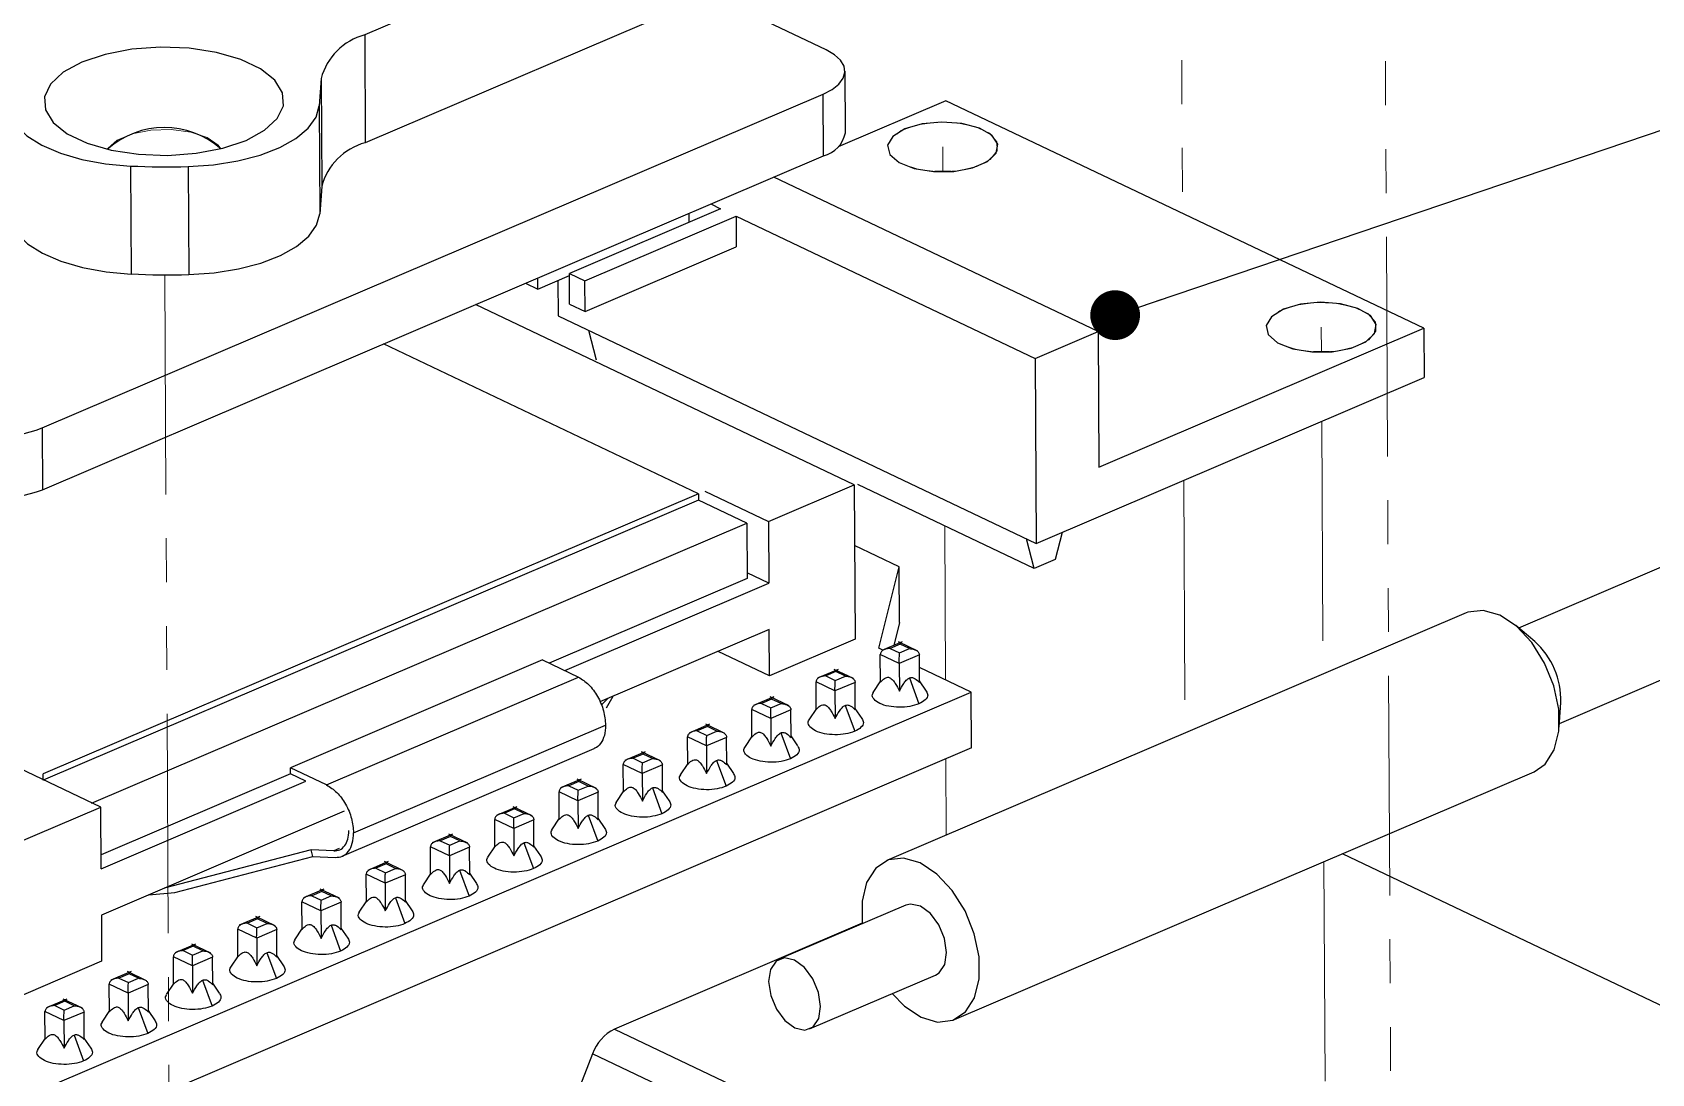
# Model space of a CAD drawing. Header units: millimetres. Extents: x 0 to 415, y 5 to 292.
# Drawn here: x 185.25 to 232.1, y 172.49 to 202.61 of the extents above; entities that cross this region are included whole.
import ezdxf

# ---------------------------------------------------------------- set-up
doc = ezdxf.new("R2010")
doc.units = ezdxf.units.MM
doc.linetypes.add('PHANTOM', pattern=[12.7, 6.35, -1.27, 1.27, -1.27, 1.27, -1.27])
doc.dimstyles.new('SLDDIMSTYLE0', dxfattribs={"dimtxt": 0.18, "dimasz": 1.44, "dimexe": 0, "dimexo": 0.0625, "dimgap": 0, "dimtad": 0, "dimtih": 1, "dimtoh": 1, "dimdec": 0, "dimrnd": 1e-09, "dimzin": 0, "dimdsep": 46, "dimtxsty": 'Standard', "dimblk1": 'DOT', "dimblk2": 'DOT', "dimsah": 1, "dimcen": 0.09, "dimadec": 0, "dimazin": 0, "dimtfac": 1.44, "dimtdec": 0, "dimtofl": 0, "dimtmove": 0, "dimatfit": 3, "dimldrblk": 'DOT', "dimfxl": 1, "dimfrac": 2, "dimtolj": 1, "dimtzin": 0, "dimarcsym": 0})

# ---------------------------------------------------------------- blocks, each defined once
blk = doc.blocks.new('_Dot')
at = {"color": 0, "linetype": 'ByBlock', "lineweight": -2}
blk.add_line((-0.5, 0), (-1, 0), dxfattribs=at)
at = {"color": 0, "linetype": 'ByBlock', "const_width": 0.5}
blk.add_lwpolyline([(-0.25, 0, 1), (0.25, 0, 1)], format="xyb", close=True, dxfattribs=at)

msp = doc.modelspace()

# ---------------------------------------------------------------- linework, layer by layer
at = {"color": 7, "linetype": 'Continuous', "lineweight": 25}
for p, q in [((217.668, 212.291), (194.863, 202.541)), ((217.684, 209.168), (194.879, 199.418)), ((208.218, 202.104), (204.88, 203.694)), ((194.863, 202.541), (194.879, 199.418)), ((208.769, 199.705), (208.76, 201.49)), ((193.603, 201.278), (193.548, 200.488)), ((193.603, 201.278), (193.619, 198.154)), ((185.529, 191.166), (208.129, 200.828)), ((208.138, 199.043), (208.129, 200.828)), ((211.681, 200.636), (208.562, 199.303)), ((225.506, 194.05), (211.681, 200.636)), ((193.548, 200.488), (193.564, 197.364)), ((185.538, 189.381), (208.138, 199.043)), ((188.091, 198.745), (188.107, 195.621)), ((189.757, 198.728), (189.773, 195.604)), ((216.082, 193.956), (206.697, 198.427)), ((193.619, 198.154), (193.564, 197.364)), ((205.162, 197.51), (200.788, 195.64)), ((201.236, 195.427), (205.61, 197.297)), ((204.244, 197.378), (204.245, 197.119)), ((204.874, 197.648), (205.162, 197.51)), ((205.61, 197.297), (214.259, 193.177)), ((205.61, 197.297), (205.615, 196.404)), ((201.24, 194.534), (205.615, 196.404)), ((199.515, 195.356), (199.871, 195.186)), ((199.871, 195.186), (199.87, 195.508)), ((199.871, 195.186), (200.788, 195.578)), ((200.455, 195.436), (200.461, 194.408)), ((200.788, 195.64), (201.236, 195.427)), ((200.792, 194.748), (200.788, 195.64)), ((201.24, 194.534), (201.236, 195.427)), ((209.027, 189.518), (198.068, 194.738)), ((200.792, 194.748), (201.24, 194.534)), ((200.461, 194.408), (214.286, 187.822)), ((201.566, 193.132), (201.345, 193.987)), ((214.259, 193.177), (216.082, 193.956)), ((216.082, 193.956), (216.102, 190.029)), ((216.102, 190.029), (225.506, 194.05)), ((225.506, 194.05), (225.514, 192.622)), ((204.518, 189.26), (195.407, 193.6)), ((214.259, 193.177), (214.286, 187.822)), ((214.286, 187.822), (225.514, 192.622)), ((185.529, 191.166), (185.538, 189.381)), ((204.701, 189.338), (206.548, 188.458)), ((206.548, 188.458), (209.027, 189.518)), ((209.027, 189.518), (209.05, 185.055)), ((214.228, 187.1), (209.126, 189.531)), ((204.518, 189.26), (185.563, 181.156)), ((204.519, 189.082), (185.564, 180.978)), ((204.518, 189.26), (204.519, 189.082)), ((205.919, 188.415), (204.519, 189.082)), ((186.964, 180.311), (205.919, 188.415)), ((205.919, 188.415), (205.927, 186.808)), ((206.548, 188.458), (206.558, 186.673)), ((214.228, 187.1), (214.007, 187.955)), ((215.038, 188.143), (214.841, 187.362)), ((210.328, 187.148), (209.036, 187.763)), ((232.958, 187.392), (228.249, 185.378)), ((206.558, 186.673), (205.927, 186.973)), ((209.739, 184.793), (210.328, 187.148)), ((210.336, 185.542), (210.328, 187.148)), ((214.841, 187.362), (214.228, 187.1)), ((205.927, 186.808), (200.201, 184.36)), ((200.649, 184.147), (206.558, 186.673)), ((187.229, 180.198), (174.566, 186.23)), ((226.733, 185.818), (209.965, 178.649)), ((210.336, 185.542), (210.169, 184.871)), ((206.564, 185.334), (201.665, 183.24)), ((206.571, 183.995), (206.564, 185.334)), ((209.05, 185.055), (206.571, 183.995)), ((228.713, 184.989), (228.163, 185.45)), ((206.571, 183.995), (205.087, 184.702)), ((209.855, 184.737), (209.739, 184.793)), ((210.328, 184.352), (209.781, 184.612)), ((209.785, 183.814), (209.781, 184.612)), ((210.417, 184.977), (209.827, 184.725)), ((210.354, 184.913), (210.062, 184.788)), ((210.062, 184.788), (210.336, 184.658)), ((210.863, 184.713), (210.308, 184.977)), ((210.911, 184.601), (210.328, 184.352)), ((210.336, 184.658), (210.628, 184.782)), ((210.628, 184.782), (210.354, 184.913)), ((210.916, 183.803), (210.911, 184.601)), ((229.428, 182.62), (234.138, 184.633)), ((200.003, 184.454), (192.713, 181.337)), ((200.003, 184.454), (201.047, 183.957)), ((208.558, 184.183), (207.968, 183.93)), ((208.495, 184.118), (208.203, 183.993)), ((209.003, 183.919), (208.449, 184.183)), ((208.769, 183.987), (208.495, 184.118)), ((210.328, 184.352), (210.332, 183.554)), ((212.408, 183.521), (210.913, 184.233)), ((193.757, 180.84), (201.047, 183.957)), ((208.469, 183.557), (207.922, 183.818)), ((207.926, 183.02), (207.922, 183.818)), ((208.203, 183.993), (208.477, 183.863)), ((209.052, 183.806), (208.469, 183.557)), ((208.477, 183.863), (208.769, 183.987)), ((209.056, 183.008), (209.052, 183.806)), ((209.789, 183.847), (209.568, 183.514)), ((210.623, 183.934), (210.9, 183.186)), ((211.117, 183.556), (210.915, 183.85)), ((178.471, 169.012), (212.408, 183.521)), ((201.899, 183.34), (201.703, 183.148)), ((201.862, 183.071), (202.054, 183.406)), ((206.699, 183.388), (206.108, 183.135)), ((206.636, 183.323), (206.344, 183.198)), ((206.344, 183.198), (206.618, 183.068)), ((207.144, 183.124), (206.59, 183.388)), ((206.618, 183.068), (206.91, 183.193)), ((206.91, 183.193), (206.636, 183.323)), ((208.469, 183.557), (208.473, 182.759)), ((212.416, 181.915), (212.408, 183.521)), ((229.421, 182.509), (229.468, 183.224)), ((206.61, 182.762), (206.063, 183.023)), ((206.067, 182.225), (206.063, 183.023)), ((207.193, 183.011), (206.61, 182.762)), ((206.61, 182.762), (206.614, 181.964)), ((207.197, 182.213), (207.193, 183.011)), ((207.93, 183.052), (207.709, 182.719)), ((208.764, 183.139), (209.04, 182.391)), ((209.257, 182.761), (209.056, 183.055)), ((194.542, 179.451), (201.833, 182.568)), ((204.84, 182.593), (204.249, 182.341)), ((204.777, 182.528), (204.485, 182.404)), ((204.485, 182.404), (204.759, 182.273)), ((205.285, 182.329), (204.731, 182.593)), ((204.759, 182.273), (205.051, 182.398)), ((205.051, 182.398), (204.777, 182.528)), ((206.071, 182.257), (205.849, 181.924)), ((206.904, 182.345), (207.181, 181.596)), ((207.398, 181.966), (207.197, 182.26)), ((212.416, 181.915), (178.479, 167.406)), ((194.215, 178.776), (201.506, 181.893)), ((202.981, 181.798), (202.39, 181.546)), ((203.426, 181.534), (202.872, 181.798)), ((204.751, 181.967), (204.203, 182.228)), ((204.208, 181.43), (204.203, 182.228)), ((205.334, 182.216), (204.751, 181.967)), ((204.751, 181.967), (204.755, 181.169)), ((205.338, 181.418), (205.334, 182.216)), ((192.713, 181.159), (192.713, 181.337)), ((193.757, 180.84), (192.713, 181.337)), ((202.892, 181.172), (202.344, 181.433)), ((202.348, 180.635), (202.344, 181.433)), ((202.918, 181.733), (202.626, 181.609)), ((202.626, 181.609), (202.9, 181.478)), ((203.475, 181.422), (202.892, 181.172)), ((202.9, 181.478), (203.192, 181.603)), ((203.192, 181.603), (202.918, 181.733)), ((203.479, 180.624), (203.475, 181.422)), ((204.212, 181.463), (203.99, 181.13)), ((205.045, 181.55), (205.322, 180.801)), ((205.539, 181.171), (205.338, 181.466)), ((185.564, 180.978), (185.563, 181.156)), ((192.713, 181.159), (187.236, 178.817)), ((187.238, 178.413), (193.161, 180.945)), ((193.161, 180.945), (192.713, 181.159)), ((201.122, 181.003), (200.531, 180.751)), ((201.059, 180.939), (200.767, 180.814)), ((201.567, 180.739), (201.013, 181.003)), ((201.333, 180.808), (201.059, 180.939)), ((202.892, 181.172), (202.896, 180.374)), ((211.93, 174.051), (228.698, 181.22)), ((201.033, 180.377), (200.485, 180.638)), ((200.489, 179.84), (200.485, 180.638)), ((200.767, 180.814), (201.041, 180.684)), ((201.616, 180.627), (201.033, 180.377)), ((201.033, 180.377), (201.037, 179.579)), ((201.041, 180.684), (201.333, 180.808)), ((201.62, 179.829), (201.616, 180.627)), ((202.353, 180.668), (202.131, 180.335)), ((203.186, 180.755), (203.463, 180.006)), ((203.68, 180.377), (203.479, 180.671)), ((184.677, 179.107), (187.229, 180.198)), ((187.238, 178.413), (187.229, 180.198)), ((194.265, 180.076), (187.245, 177.074)), ((199.262, 180.209), (198.672, 179.956)), ((199.2, 180.144), (198.908, 180.019)), ((198.908, 180.019), (199.182, 179.889)), ((199.708, 179.945), (199.154, 180.209)), ((199.182, 179.889), (199.473, 180.013)), ((199.473, 180.013), (199.2, 180.144)), ((201.327, 179.96), (201.604, 179.211)), ((199.174, 179.583), (198.626, 179.843)), ((198.63, 179.045), (198.626, 179.843)), ((199.757, 179.832), (199.174, 179.583)), ((199.174, 179.583), (199.178, 178.785)), ((199.761, 179.034), (199.757, 179.832)), ((200.494, 179.873), (200.272, 179.54)), ((201.821, 179.582), (201.62, 179.876)), ((193.317, 178.962), (189.06, 177.851)), ((193.966, 178.93), (193.317, 178.962)), ((193.36, 178.772), (193.317, 178.962)), ((197.315, 178.788), (196.767, 179.049)), ((196.771, 178.251), (196.767, 179.049)), ((197.403, 179.414), (196.813, 179.161)), ((197.341, 179.349), (197.049, 179.224)), ((197.049, 179.224), (197.323, 179.094)), ((197.849, 179.15), (197.295, 179.414)), ((197.898, 179.037), (197.315, 178.788)), ((197.323, 179.094), (197.614, 179.219)), ((197.614, 179.219), (197.341, 179.349)), ((197.902, 178.239), (197.898, 179.037)), ((198.635, 179.078), (198.413, 178.745)), ((199.468, 179.165), (199.745, 178.417)), ((199.962, 178.787), (199.761, 179.081)), ((189.368, 177.73), (193.36, 178.772)), ((193.36, 178.772), (194.009, 178.74)), ((195.544, 178.619), (194.954, 178.367)), ((195.482, 178.554), (195.19, 178.43)), ((195.99, 178.355), (195.436, 178.619)), ((195.755, 178.424), (195.482, 178.554)), ((197.315, 178.788), (197.319, 177.99)), ((251.584, 165.303), (223.15, 178.848)), ((195.456, 177.993), (194.908, 178.254)), ((194.912, 177.456), (194.908, 178.254)), ((195.19, 178.43), (195.464, 178.299)), ((196.039, 178.242), (195.456, 177.993)), ((195.464, 178.299), (195.755, 178.424)), ((196.043, 177.444), (196.039, 178.242)), ((196.776, 178.283), (196.554, 177.95)), ((197.609, 178.371), (197.886, 177.622)), ((198.103, 177.992), (197.902, 178.286)), ((188.617, 177.661), (189.368, 177.73)), ((193.685, 177.824), (193.095, 177.572)), ((193.622, 177.759), (193.331, 177.635)), ((193.331, 177.635), (193.605, 177.504)), ((194.131, 177.56), (193.577, 177.824)), ((193.605, 177.504), (193.896, 177.629)), ((193.896, 177.629), (193.622, 177.759)), ((195.456, 177.993), (195.46, 177.195)), ((195.75, 177.576), (196.027, 176.827)), ((193.597, 177.198), (193.049, 177.459)), ((193.053, 176.661), (193.049, 177.459)), ((194.18, 177.448), (193.597, 177.198)), ((193.597, 177.198), (193.601, 176.4)), ((194.184, 176.65), (194.18, 177.448)), ((194.917, 177.488), (194.695, 177.156)), ((196.244, 177.197), (196.043, 177.492)), ((210.515, 177.361), (206.87, 175.803)), ((187.245, 177.074), (187.252, 175.736)), ((191.738, 176.403), (191.19, 176.664)), ((191.194, 175.866), (191.19, 176.664)), ((191.826, 177.029), (191.236, 176.777)), ((191.763, 176.965), (191.472, 176.84)), ((191.472, 176.84), (191.746, 176.709)), ((192.272, 176.765), (191.718, 177.029)), ((192.321, 176.653), (191.738, 176.403)), ((191.746, 176.709), (192.037, 176.834)), ((192.037, 176.834), (191.763, 176.965)), ((192.325, 175.855), (192.321, 176.653)), ((193.058, 176.694), (192.836, 176.361)), ((193.891, 176.781), (194.168, 176.032)), ((194.385, 176.402), (194.184, 176.697)), ((209.255, 176.84), (202.087, 173.776)), ((189.967, 176.234), (189.377, 175.982)), ((189.904, 176.17), (189.613, 176.045)), ((190.413, 175.97), (189.859, 176.234)), ((190.178, 176.039), (189.904, 176.17)), ((191.738, 176.403), (191.742, 175.605)), ((187.252, 175.736), (184.7, 174.645)), ((189.878, 175.609), (189.331, 175.869)), ((189.335, 175.071), (189.331, 175.869)), ((189.613, 176.045), (189.886, 175.915)), ((190.462, 175.858), (189.878, 175.609)), ((189.886, 175.915), (190.178, 176.039)), ((190.466, 175.06), (190.462, 175.858)), ((191.198, 175.899), (190.977, 175.566)), ((192.032, 175.986), (192.309, 175.237)), ((192.526, 175.608), (192.325, 175.902)), ((188.108, 175.44), (187.518, 175.187)), ((188.045, 175.375), (187.754, 175.25)), ((187.754, 175.25), (188.027, 175.12)), ((188.554, 175.176), (188, 175.44)), ((188.027, 175.12), (188.319, 175.245)), ((188.319, 175.245), (188.045, 175.375)), ((189.878, 175.609), (189.883, 174.811)), ((207.735, 173.78), (211.38, 175.339)), ((188.019, 174.814), (187.472, 175.075)), ((187.476, 174.277), (187.472, 175.075)), ((188.603, 175.063), (188.019, 174.814)), ((188.019, 174.814), (188.023, 174.016)), ((188.607, 174.265), (188.603, 175.063)), ((189.339, 175.104), (189.118, 174.771)), ((190.173, 175.191), (190.45, 174.443)), ((190.667, 174.813), (190.466, 175.107)), ((186.16, 174.019), (185.613, 174.28)), ((185.617, 173.482), (185.613, 174.28)), ((186.249, 174.645), (185.659, 174.393)), ((186.186, 174.58), (185.895, 174.455)), ((185.895, 174.455), (186.168, 174.325)), ((186.695, 174.381), (186.141, 174.645)), ((186.168, 174.325), (186.46, 174.45)), ((186.46, 174.45), (186.186, 174.58)), ((187.48, 174.309), (187.259, 173.976)), ((188.314, 174.397), (188.591, 173.648)), ((188.808, 174.018), (188.606, 174.312)), ((186.744, 174.268), (186.16, 174.019)), ((186.16, 174.019), (186.164, 173.221)), ((186.748, 173.47), (186.744, 174.268)), ((185.621, 173.514), (185.4, 173.181)), ((186.455, 173.602), (186.732, 172.853)), ((186.949, 173.223), (186.747, 173.517)), ((202.087, 173.776), (218.377, 166.016)), ((201.458, 173.06), (201.042, 171.987))]:
    msp.add_line(p, q, dxfattribs=at)
at = {"color": 7, "linetype": 'PHANTOM', "lineweight": 18}
for p, q in [((218.461, 209.428), (218.522, 197.377)), ((224.356, 209.394), (224.824, 117.873)), ((211.587, 199.297), (211.591, 198.575)), ((189.081, 195.596), (189.55, 103.97)), ((222.538, 194.08), (222.542, 193.358)), ((222.552, 191.356), (222.589, 184.046)), ((218.562, 189.65), (218.599, 182.34)), ((211.643, 188.332), (211.666, 183.875)), ((211.677, 181.599), (211.689, 179.386)), ((222.617, 178.62), (222.664, 169.436))]:
    msp.add_line(p, q, dxfattribs=at)
at = {"color": 8, "linetype": 'Continuous', "lineweight": 25}
for p, q in [((194.129, 178.999), (193.966, 178.93)), ((217.253, 165.535), (201.458, 173.06))]:
    msp.add_line(p, q, dxfattribs=at)
at = {"color": 7, "linetype": 'Continuous', "lineweight": 25, "flags": 128}
for points in [[(191.431, 199.486), (191.967, 199.778), (192.334, 200.119), (192.511, 200.488), (192.487, 200.865), (192.263, 201.228), (191.853, 201.555), (191.281, 201.828), (190.579, 202.03), (189.789, 202.151), (188.956, 202.182), (188.128, 202.122), (187.355, 201.975), (186.681, 201.749), (186.144, 201.457), (185.777, 201.117), (185.6, 200.747), (185.625, 200.37), (185.848, 200.008), (186.258, 199.68), (186.831, 199.408), (187.533, 199.205), (188.323, 199.085), (189.156, 199.054), (189.983, 199.113), (190.756, 199.26), (191.431, 199.486)], [(208.129, 200.828), (208.387, 200.962), (208.583, 201.116), (208.708, 201.284), (208.759, 201.46), (208.733, 201.636), (208.631, 201.807), (208.457, 201.964), (208.218, 202.104)], [(184.552, 200.579), (184.598, 200.245), (184.78, 199.921), (185.091, 199.619), (185.522, 199.348), (186.058, 199.118), (186.679, 198.937), (187.365, 198.811), (188.091, 198.745)], [(189.757, 198.728), (190.492, 198.779), (191.194, 198.891), (191.84, 199.059), (192.407, 199.278), (192.875, 199.54), (193.229, 199.836), (193.455, 200.155), (193.548, 200.488)], [(210.492, 199.819), (210.144, 199.603), (209.992, 199.346), (210.055, 199.083), (210.324, 198.848), (210.765, 198.674), (211.316, 198.584), (211.904, 198.591), (212.449, 198.692), (212.878, 198.876), (213.132, 199.116), (213.178, 199.38), (213.008, 199.634), (212.647, 199.842), (212.143, 199.976), (211.563, 200.018), (210.987, 199.963), (210.492, 199.819)], [(211.823, 198.584), (211.571, 198.59), (211.358, 198.582)], [(184.566, 197.395), (184.614, 197.122), (184.796, 196.798), (185.107, 196.495), (185.538, 196.224), (186.074, 195.994), (186.695, 195.813), (187.381, 195.687), (188.107, 195.621)], [(189.773, 195.604), (190.508, 195.655), (191.21, 195.767), (191.856, 195.935), (192.423, 196.154), (192.891, 196.416), (193.245, 196.712), (193.471, 197.032), (193.564, 197.364)], [(221.443, 194.602), (221.096, 194.386), (220.943, 194.13), (221.006, 193.866), (221.276, 193.632), (221.716, 193.458), (222.267, 193.368), (222.855, 193.374), (223.4, 193.476), (223.829, 193.659), (224.083, 193.899), (224.129, 194.164), (223.96, 194.417), (223.599, 194.625), (223.094, 194.759), (222.515, 194.802), (221.938, 194.747), (221.443, 194.602)], [(222.774, 193.367), (222.522, 193.374), (222.309, 193.365)], [(228.698, 181.22), (229.016, 181.442), (229.277, 181.851), (229.411, 182.395), (229.408, 183.03), (229.267, 183.704), (229.001, 184.364), (228.631, 184.955), (228.187, 185.43), (227.704, 185.75), (227.222, 185.889), (226.781, 185.837), (226.733, 185.818)], [(210.959, 174.119), (211.44, 173.98), (211.882, 174.032), (212.248, 174.273), (212.509, 174.682), (212.643, 175.226), (212.64, 175.861), (212.499, 176.535), (212.233, 177.195), (211.863, 177.786), (211.419, 178.261), (210.936, 178.581), (210.454, 178.721), (210.013, 178.668), (209.647, 178.427), (209.386, 178.018), (209.252, 177.474), (209.255, 176.84)], [(211.38, 175.339), (211.483, 175.402), (211.645, 175.643), (211.7, 175.991), (211.641, 176.394), (211.476, 176.791), (211.231, 177.12), (210.942, 177.332), (210.655, 177.394), (210.515, 177.361)], [(207.307, 173.81), (207.595, 173.747), (207.838, 173.844), (208, 174.085), (208.055, 174.433), (207.996, 174.836), (207.831, 175.232), (207.586, 175.561), (207.297, 175.773), (207.009, 175.836), (206.766, 175.739), (206.605, 175.499), (206.549, 175.15), (206.609, 174.747), (206.773, 174.351), (207.019, 174.022), (207.307, 173.81)], [(210.122, 174.801), (210.476, 174.439), (210.959, 174.119)]]:
    msp.add_lwpolyline(points, dxfattribs=at)
at = {"color": 7, "linetype": 'PHANTOM', "lineweight": 18, "flags": 128}
for points in [[(190.704, 199.247), (190.626, 199.346), (190.303, 199.568), (189.83, 199.726), (189.265, 199.8), (188.676, 199.783), (188.133, 199.676), (187.703, 199.492), (187.436, 199.253), (187.422, 199.23)], [(210.42, 198.798), (210.895, 198.643), (211.463, 198.577), (212.047, 198.608), (212.57, 198.731), (212.959, 198.932), (213.164, 199.181), (213.155, 199.446), (212.935, 199.691), (212.532, 199.883), (212.002, 199.995), (211.416, 200.014), (210.853, 199.935), (210.389, 199.77), (210.087, 199.542), (209.987, 199.28), (210.104, 199.02), (210.42, 198.798)], [(221.372, 193.581), (221.846, 193.427), (222.414, 193.36), (222.998, 193.391), (223.521, 193.515), (223.911, 193.715), (224.115, 193.964), (224.106, 194.23), (223.886, 194.475), (223.483, 194.666), (222.953, 194.779), (222.367, 194.797), (221.804, 194.718), (221.34, 194.554), (221.038, 194.325), (220.938, 194.063), (221.055, 193.804), (221.372, 193.581)]]:
    msp.add_lwpolyline(points, dxfattribs=at)
at = {"color": 7, "linetype": 'Continuous', "lineweight": 25}
for centre, radius, start, end in [((195.321, 200.824), 1.777, 104.9423, 165.2125), ((189.072, 197.38), 2.479, 48.857, 131.7294), ((207.947, 199.857), 0.836, 283.2284, 349.5393), ((195.337, 197.7), 1.777, 104.9423, 165.2125), ((189.148, 220.824), 22.104, 267.2586, 271.5778), ((189.164, 217.7), 22.104, 267.2586, 271.5778), ((184.151, 194.738), 3.828, 247.7489, 291.0877), ((184.16, 192.953), 3.828, 247.7489, 291.0877), ((227.219, 183.307), 2.25, 357.9053, 48.3912), ((202.661, 172.637), 1.275, 116.7474, 160.6608)]:
    msp.add_arc(centre, radius, start, end, dxfattribs=at)
for points, knots in [([(210.062, 184.788), (210.026, 184.786), (209.956, 184.782), (209.876, 184.749), (209.827, 184.713), (209.801, 184.682), (209.784, 184.648), (209.782, 184.624), (209.781, 184.612)], [0, 0, 0, 0, 0.287055, 0.553569, 0.678044, 0.789332, 0.897224, 1, 1, 1, 1]), ([(210.328, 184.352), (210.328, 184.364), (210.328, 184.389), (210.329, 184.43), (210.329, 184.473), (210.331, 184.532), (210.333, 184.602), (210.335, 184.639), (210.336, 184.658)], [0, 0, 0, 0, 0.102776, 0.210668, 0.321955, 0.446431, 0.712945, 1, 1, 1, 1]), ([(210.361, 184.948), (210.361, 184.949), (210.36, 184.958), (210.357, 184.952), (210.355, 184.926), (210.354, 184.913)], [0, 0, 0, 0, 0.0456854, 0.5051486, 1, 1, 1, 1]), ([(210.628, 184.782), (210.664, 184.779), (210.735, 184.774), (210.815, 184.74), (210.864, 184.702), (210.891, 184.671), (210.908, 184.637), (210.91, 184.613), (210.911, 184.601)], [0, 0, 0, 0, 0.287045, 0.553563, 0.67804, 0.789329, 0.897223, 1, 1, 1, 1]), ([(208.502, 184.153), (208.502, 184.154), (208.501, 184.164), (208.498, 184.158), (208.496, 184.131), (208.495, 184.118)], [0, 0, 0, 0, 0.0456844, 0.5051367, 1, 1, 1, 1]), ([(201.047, 183.957), (201.149, 183.893), (201.354, 183.765), (201.613, 183.407), (201.795, 182.984), (201.82, 182.707), (201.833, 182.568)], [0, 0, 0, 0, 0.25, 0.4999988, 0.7499983, 1, 1, 1, 1]), ([(208.203, 183.993), (208.167, 183.991), (208.096, 183.987), (208.017, 183.954), (207.968, 183.918), (207.942, 183.887), (207.925, 183.853), (207.923, 183.829), (207.922, 183.818)], [0, 0, 0, 0, 0.287045, 0.553563, 0.67804, 0.789329, 0.897223, 1, 1, 1, 1]), ([(208.469, 183.557), (208.469, 183.569), (208.469, 183.594), (208.469, 183.635), (208.47, 183.679), (208.471, 183.738), (208.474, 183.807), (208.476, 183.844), (208.477, 183.863)], [0, 0, 0, 0, 0.102777, 0.210671, 0.32196, 0.446437, 0.712955, 1, 1, 1, 1]), ([(208.769, 183.987), (208.805, 183.985), (208.876, 183.979), (208.956, 183.945), (209.005, 183.907), (209.032, 183.876), (209.049, 183.842), (209.051, 183.818), (209.052, 183.806)], [0, 0, 0, 0, 0.287055, 0.553569, 0.678045, 0.789332, 0.897224, 1, 1, 1, 1]), ([(209.785, 183.814), (209.822, 183.854), (209.878, 183.913), (209.96, 183.953), (210.014, 183.955), (210.057, 183.943), (210.1, 183.914), (210.155, 183.86), (210.238, 183.741), (210.295, 183.629), (210.332, 183.554)], [0, 0, 0, 0, 0.249432, 0.374532, 0.439889, 0.500076, 0.5604, 0.625942, 0.751147, 1, 1, 1, 1]), ([(210.332, 183.554), (210.372, 183.628), (210.431, 183.74), (210.519, 183.856), (210.577, 183.91), (210.608, 183.926), (210.623, 183.934)], [0, 0, 0, 0, 0.498795, 0.74895, 0.879643, 1, 1, 1, 1]), ([(210.623, 183.934), (210.637, 183.939), (210.669, 183.949), (210.727, 183.945), (210.815, 183.904), (210.875, 183.843), (210.916, 183.803)], [0, 0, 0, 0, 0.120672, 0.251771, 0.502224, 1, 1, 1, 1]), ([(206.344, 183.198), (206.308, 183.196), (206.237, 183.192), (206.158, 183.159), (206.109, 183.123), (206.083, 183.092), (206.066, 183.058), (206.064, 183.034), (206.063, 183.023)], [0, 0, 0, 0, 0.287045, 0.553563, 0.67804, 0.789329, 0.897223, 1, 1, 1, 1]), ([(206.643, 183.358), (206.643, 183.359), (206.642, 183.369), (206.639, 183.363), (206.637, 183.337), (206.636, 183.323)], [0, 0, 0, 0, 0.0456853, 0.505126, 1, 1, 1, 1]), ([(206.91, 183.193), (206.946, 183.19), (207.017, 183.184), (207.097, 183.15), (207.146, 183.112), (207.173, 183.081), (207.19, 183.047), (207.192, 183.023), (207.193, 183.011)], [0, 0, 0, 0, 0.287057, 0.55356, 0.678046, 0.789326, 0.897224, 1, 1, 1, 1]), ([(210.9, 183.186), (210.815, 183.157), (210.646, 183.099), (210.325, 183.077), (210.015, 183.107), (209.752, 183.191), (209.589, 183.312), (209.529, 183.429), (209.57, 183.493), (209.582, 183.513)], [0, 0, 0, 0, 0.155693, 0.311388, 0.467082, 0.622776, 0.778469, 0.934164, 1, 1, 1, 1]), ([(211.108, 183.555), (211.129, 183.516), (211.175, 183.432), (211.102, 183.295), (210.967, 183.222), (210.9, 183.186)], [0, 0, 0, 0, 0.296227, 0.648116, 1, 1, 1, 1]), ([(206.61, 182.762), (206.61, 182.774), (206.61, 182.799), (206.61, 182.841), (206.611, 182.884), (206.612, 182.943), (206.615, 183.012), (206.617, 183.049), (206.618, 183.068)], [0, 0, 0, 0, 0.102777, 0.210671, 0.32196, 0.446437, 0.712955, 1, 1, 1, 1]), ([(209.04, 182.391), (208.956, 182.362), (208.787, 182.305), (208.466, 182.282), (208.156, 182.313), (207.893, 182.396), (207.73, 182.517), (207.67, 182.634), (207.711, 182.699), (207.723, 182.718)], [0, 0, 0, 0, 0.155693, 0.311388, 0.467082, 0.622776, 0.778469, 0.934164, 1, 1, 1, 1]), ([(207.926, 183.02), (207.963, 183.059), (208.019, 183.118), (208.101, 183.158), (208.155, 183.16), (208.198, 183.148), (208.241, 183.119), (208.296, 183.065), (208.379, 182.947), (208.436, 182.834), (208.473, 182.759)], [0, 0, 0, 0, 0.249432, 0.374532, 0.439889, 0.500076, 0.5604, 0.625942, 0.751147, 1, 1, 1, 1]), ([(208.473, 182.759), (208.513, 182.833), (208.572, 182.945), (208.66, 183.061), (208.718, 183.115), (208.749, 183.132), (208.764, 183.139)], [0, 0, 0, 0, 0.498795, 0.74895, 0.879643, 1, 1, 1, 1]), ([(208.764, 183.139), (208.778, 183.144), (208.809, 183.155), (208.867, 183.15), (208.956, 183.109), (209.016, 183.048), (209.056, 183.008)], [0, 0, 0, 0, 0.120672, 0.251771, 0.502224, 1, 1, 1, 1]), ([(209.249, 182.76), (209.27, 182.722), (209.316, 182.637), (209.243, 182.5), (209.108, 182.427), (209.04, 182.391)], [0, 0, 0, 0, 0.296227, 0.648116, 1, 1, 1, 1]), ([(201.833, 182.568), (201.826, 182.464), (201.813, 182.257), (201.694, 182.034), (201.585, 181.91), (201.509, 181.897), (201.505, 181.896)], [0, 0, 0, 0, 0.327799, 0.655595, 0.983395, 1, 1, 1, 1]), ([(204.485, 182.404), (204.449, 182.401), (204.378, 182.397), (204.299, 182.365), (204.25, 182.328), (204.224, 182.297), (204.207, 182.263), (204.204, 182.24), (204.203, 182.228)], [0, 0, 0, 0, 0.287056, 0.55356, 0.678046, 0.789326, 0.897224, 1, 1, 1, 1]), ([(204.751, 181.967), (204.751, 181.979), (204.751, 182.004), (204.751, 182.046), (204.752, 182.089), (204.753, 182.148), (204.756, 182.218), (204.758, 182.254), (204.759, 182.273)], [0, 0, 0, 0, 0.102776, 0.210674, 0.321954, 0.44644, 0.712943, 1, 1, 1, 1]), ([(204.784, 182.564), (204.784, 182.565), (204.783, 182.574), (204.78, 182.568), (204.778, 182.542), (204.777, 182.528)], [0, 0, 0, 0, 0.0456853, 0.505126, 1, 1, 1, 1]), ([(205.051, 182.398), (205.087, 182.395), (205.158, 182.389), (205.238, 182.355), (205.287, 182.318), (205.313, 182.286), (205.331, 182.252), (205.333, 182.228), (205.334, 182.216)], [0, 0, 0, 0, 0.287058, 0.553562, 0.678048, 0.789328, 0.897221, 1, 1, 1, 1]), ([(206.067, 182.225), (206.104, 182.264), (206.16, 182.324), (206.242, 182.363), (206.296, 182.366), (206.339, 182.353), (206.382, 182.325), (206.437, 182.27), (206.52, 182.152), (206.577, 182.039), (206.614, 181.964)], [0, 0, 0, 0, 0.249432, 0.374532, 0.439889, 0.500076, 0.5604, 0.625942, 0.751147, 1, 1, 1, 1]), ([(206.614, 181.964), (206.654, 182.038), (206.713, 182.15), (206.801, 182.267), (206.859, 182.321), (206.89, 182.337), (206.904, 182.345)], [0, 0, 0, 0, 0.498784, 0.748937, 0.879644, 1, 1, 1, 1]), ([(206.904, 182.345), (206.919, 182.35), (206.95, 182.36), (207.008, 182.355), (207.097, 182.314), (207.157, 182.254), (207.197, 182.213)], [0, 0, 0, 0, 0.120658, 0.25177, 0.502224, 1, 1, 1, 1]), ([(202.925, 181.769), (202.925, 181.77), (202.924, 181.779), (202.921, 181.773), (202.919, 181.747), (202.918, 181.733)], [0, 0, 0, 0, 0.0456854, 0.5051486, 1, 1, 1, 1]), ([(207.181, 181.596), (207.097, 181.567), (206.928, 181.51), (206.607, 181.487), (206.297, 181.518), (206.034, 181.601), (205.87, 181.722), (205.811, 181.839), (205.852, 181.904), (205.864, 181.923)], [0, 0, 0, 0, 0.155696, 0.311388, 0.467082, 0.622776, 0.77847, 0.934164, 1, 1, 1, 1]), ([(207.39, 181.965), (207.411, 181.927), (207.457, 181.842), (207.384, 181.705), (207.249, 181.632), (207.181, 181.596)], [0, 0, 0, 0, 0.296227, 0.648116, 1, 1, 1, 1]), ([(202.626, 181.609), (202.59, 181.607), (202.519, 181.602), (202.439, 181.57), (202.391, 181.533), (202.364, 181.502), (202.347, 181.469), (202.345, 181.445), (202.344, 181.433)], [0, 0, 0, 0, 0.287055, 0.553569, 0.678044, 0.789332, 0.897224, 1, 1, 1, 1]), ([(202.892, 181.172), (202.892, 181.184), (202.892, 181.209), (202.892, 181.251), (202.893, 181.294), (202.894, 181.353), (202.897, 181.423), (202.899, 181.459), (202.9, 181.478)], [0, 0, 0, 0, 0.102776, 0.210668, 0.321955, 0.446431, 0.712945, 1, 1, 1, 1]), ([(203.192, 181.603), (203.228, 181.6), (203.299, 181.595), (203.379, 181.56), (203.428, 181.523), (203.454, 181.491), (203.472, 181.457), (203.474, 181.433), (203.475, 181.422)], [0, 0, 0, 0, 0.287045, 0.553563, 0.67804, 0.789329, 0.897223, 1, 1, 1, 1]), ([(204.208, 181.43), (204.245, 181.469), (204.3, 181.529), (204.383, 181.568), (204.437, 181.571), (204.48, 181.558), (204.523, 181.53), (204.578, 181.476), (204.661, 181.357), (204.717, 181.244), (204.755, 181.169)], [0, 0, 0, 0, 0.249432, 0.374532, 0.439889, 0.500076, 0.5604, 0.625942, 0.751147, 1, 1, 1, 1]), ([(204.755, 181.169), (204.795, 181.244), (204.854, 181.356), (204.942, 181.472), (205, 181.526), (205.031, 181.542), (205.045, 181.55)], [0, 0, 0, 0, 0.498796, 0.74895, 0.879658, 1, 1, 1, 1]), ([(205.045, 181.55), (205.06, 181.555), (205.091, 181.565), (205.149, 181.56), (205.238, 181.519), (205.298, 181.459), (205.338, 181.418)], [0, 0, 0, 0, 0.120671, 0.251768, 0.502219, 1, 1, 1, 1]), ([(193.757, 180.84), (193.859, 180.776), (194.064, 180.648), (194.323, 180.29), (194.505, 179.867), (194.53, 179.59), (194.542, 179.451)], [0, 0, 0, 0, 0.25, 0.4999988, 0.7499983, 1, 1, 1, 1]), ([(201.066, 180.974), (201.065, 180.975), (201.064, 180.984), (201.062, 180.978), (201.06, 180.952), (201.059, 180.939)], [0, 0, 0, 0, 0.0456854, 0.5051486, 1, 1, 1, 1]), ([(205.322, 180.801), (205.238, 180.772), (205.069, 180.715), (204.748, 180.692), (204.438, 180.723), (204.175, 180.806), (204.011, 180.928), (203.952, 181.044), (203.993, 181.109), (204.005, 181.128)], [0, 0, 0, 0, 0.155693, 0.311388, 0.46708, 0.622774, 0.778468, 0.934161, 1, 1, 1, 1]), ([(205.531, 181.171), (205.552, 181.132), (205.598, 181.047), (205.525, 180.911), (205.39, 180.838), (205.322, 180.801)], [0, 0, 0, 0, 0.2962297, 0.6481096, 1, 1, 1, 1]), ([(200.767, 180.814), (200.731, 180.812), (200.66, 180.808), (200.58, 180.775), (200.532, 180.738), (200.505, 180.708), (200.488, 180.674), (200.486, 180.65), (200.485, 180.638)], [0, 0, 0, 0, 0.287045, 0.553563, 0.67804, 0.789329, 0.897223, 1, 1, 1, 1]), ([(201.033, 180.377), (201.033, 180.39), (201.033, 180.415), (201.033, 180.456), (201.034, 180.499), (201.035, 180.558), (201.038, 180.628), (201.04, 180.665), (201.041, 180.684)], [0, 0, 0, 0, 0.102777, 0.210671, 0.32196, 0.446437, 0.712955, 1, 1, 1, 1]), ([(201.333, 180.808), (201.369, 180.805), (201.44, 180.8), (201.52, 180.765), (201.569, 180.728), (201.595, 180.696), (201.613, 180.662), (201.615, 180.639), (201.616, 180.627)], [0, 0, 0, 0, 0.287045, 0.553563, 0.67804, 0.789329, 0.897223, 1, 1, 1, 1]), ([(202.348, 180.635), (202.386, 180.675), (202.441, 180.734), (202.524, 180.774), (202.578, 180.776), (202.621, 180.763), (202.664, 180.735), (202.719, 180.681), (202.802, 180.562), (202.858, 180.449), (202.896, 180.374)], [0, 0, 0, 0, 0.249432, 0.374532, 0.439889, 0.500076, 0.5604, 0.625942, 0.751147, 1, 1, 1, 1]), ([(202.896, 180.374), (202.936, 180.449), (202.995, 180.561), (203.083, 180.677), (203.141, 180.731), (203.172, 180.747), (203.186, 180.755)], [0, 0, 0, 0, 0.498796, 0.74895, 0.879658, 1, 1, 1, 1]), ([(203.186, 180.755), (203.201, 180.76), (203.232, 180.77), (203.29, 180.765), (203.379, 180.725), (203.439, 180.664), (203.479, 180.624)], [0, 0, 0, 0, 0.120672, 0.251771, 0.502224, 1, 1, 1, 1]), ([(203.672, 180.376), (203.693, 180.337), (203.739, 180.253), (203.666, 180.116), (203.531, 180.043), (203.463, 180.006)], [0, 0, 0, 0, 0.296226, 0.648108, 1, 1, 1, 1]), ([(198.908, 180.019), (198.872, 180.017), (198.801, 180.013), (198.721, 179.98), (198.673, 179.944), (198.646, 179.913), (198.629, 179.879), (198.627, 179.855), (198.626, 179.843)], [0, 0, 0, 0, 0.287045, 0.553563, 0.67804, 0.789329, 0.897223, 1, 1, 1, 1]), ([(199.207, 180.179), (199.206, 180.18), (199.205, 180.19), (199.203, 180.184), (199.201, 180.157), (199.2, 180.144)], [0, 0, 0, 0, 0.0456844, 0.5051367, 1, 1, 1, 1]), ([(199.473, 180.013), (199.51, 180.01), (199.58, 180.005), (199.661, 179.971), (199.71, 179.933), (199.736, 179.902), (199.754, 179.868), (199.756, 179.844), (199.757, 179.832)], [0, 0, 0, 0, 0.287055, 0.553569, 0.678045, 0.789332, 0.897224, 1, 1, 1, 1]), ([(200.489, 179.84), (200.527, 179.88), (200.582, 179.939), (200.665, 179.979), (200.719, 179.981), (200.762, 179.968), (200.805, 179.94), (200.859, 179.886), (200.943, 179.767), (200.999, 179.655), (201.037, 179.579)], [0, 0, 0, 0, 0.249432, 0.374532, 0.439889, 0.500076, 0.5604, 0.625942, 0.751147, 1, 1, 1, 1]), ([(201.037, 179.579), (201.077, 179.654), (201.136, 179.766), (201.224, 179.882), (201.281, 179.936), (201.312, 179.952), (201.327, 179.96)], [0, 0, 0, 0, 0.498795, 0.74895, 0.879643, 1, 1, 1, 1]), ([(201.327, 179.96), (201.342, 179.965), (201.373, 179.975), (201.431, 179.971), (201.52, 179.93), (201.58, 179.869), (201.62, 179.829)], [0, 0, 0, 0, 0.120672, 0.251771, 0.502224, 1, 1, 1, 1]), ([(203.463, 180.006), (203.379, 179.978), (203.21, 179.92), (202.889, 179.897), (202.578, 179.928), (202.316, 180.011), (202.152, 180.133), (202.093, 180.249), (202.134, 180.314), (202.146, 180.333)], [0, 0, 0, 0, 0.155693, 0.311388, 0.467082, 0.622776, 0.778469, 0.934164, 1, 1, 1, 1]), ([(193.966, 178.93), (194.028, 178.935), (194.152, 178.946), (194.293, 179.071), (194.388, 179.261), (194.4, 179.431), (194.405, 179.516)], [0, 0, 0, 0, 0.250003, 0.499999, 0.750002, 1, 1, 1, 1]), ([(194.009, 178.74), (194.084, 178.746), (194.235, 178.759), (194.406, 178.911), (194.521, 179.142), (194.535, 179.348), (194.542, 179.451)], [0, 0, 0, 0, 0.25, 0.500001, 0.749999, 1, 1, 1, 1]), ([(199.174, 179.583), (199.174, 179.595), (199.174, 179.62), (199.174, 179.661), (199.175, 179.704), (199.176, 179.764), (199.178, 179.833), (199.181, 179.87), (199.182, 179.889)], [0, 0, 0, 0, 0.102777, 0.210671, 0.32196, 0.446437, 0.712955, 1, 1, 1, 1]), ([(201.604, 179.211), (201.52, 179.183), (201.351, 179.125), (201.03, 179.103), (200.719, 179.133), (200.457, 179.217), (200.293, 179.338), (200.234, 179.454), (200.275, 179.519), (200.287, 179.539)], [0, 0, 0, 0, 0.155693, 0.311388, 0.467082, 0.622776, 0.778469, 0.934164, 1, 1, 1, 1]), ([(201.813, 179.581), (201.834, 179.542), (201.88, 179.458), (201.807, 179.321), (201.672, 179.248), (201.604, 179.211)], [0, 0, 0, 0, 0.296227, 0.648116, 1, 1, 1, 1]), ([(197.049, 179.224), (197.012, 179.222), (196.942, 179.218), (196.862, 179.185), (196.814, 179.149), (196.787, 179.118), (196.77, 179.084), (196.768, 179.06), (196.767, 179.049)], [0, 0, 0, 0, 0.2870581, 0.5535626, 0.6780495, 0.7893299, 0.8972231, 1, 1, 1, 1]), ([(197.315, 178.788), (197.315, 178.8), (197.315, 178.825), (197.315, 178.866), (197.316, 178.91), (197.317, 178.969), (197.319, 179.038), (197.322, 179.075), (197.323, 179.094)], [0, 0, 0, 0, 0.102777, 0.21067, 0.32195, 0.446437, 0.712942, 1, 1, 1, 1]), ([(197.347, 179.384), (197.347, 179.385), (197.346, 179.395), (197.344, 179.389), (197.342, 179.363), (197.341, 179.349)], [0, 0, 0, 0, 0.0456853, 0.505126, 1, 1, 1, 1]), ([(197.614, 179.219), (197.651, 179.216), (197.721, 179.21), (197.801, 179.176), (197.851, 179.138), (197.877, 179.107), (197.895, 179.073), (197.897, 179.049), (197.898, 179.037)], [0, 0, 0, 0, 0.287057, 0.55356, 0.678046, 0.789326, 0.897224, 1, 1, 1, 1]), ([(198.63, 179.045), (198.667, 179.085), (198.723, 179.144), (198.806, 179.184), (198.86, 179.186), (198.903, 179.174), (198.946, 179.145), (199, 179.091), (199.084, 178.973), (199.14, 178.86), (199.178, 178.785)], [0, 0, 0, 0, 0.249432, 0.374532, 0.439889, 0.500076, 0.5604, 0.625942, 0.751147, 1, 1, 1, 1]), ([(199.178, 178.785), (199.217, 178.859), (199.277, 178.971), (199.365, 179.087), (199.422, 179.141), (199.453, 179.158), (199.468, 179.165)], [0, 0, 0, 0, 0.498795, 0.74895, 0.879643, 1, 1, 1, 1]), ([(199.468, 179.165), (199.483, 179.17), (199.514, 179.181), (199.572, 179.176), (199.661, 179.135), (199.721, 179.074), (199.761, 179.034)], [0, 0, 0, 0, 0.120672, 0.251771, 0.502224, 1, 1, 1, 1]), ([(195.488, 178.59), (195.488, 178.59), (195.487, 178.6), (195.485, 178.594), (195.483, 178.568), (195.482, 178.554)], [0, 0, 0, 0, 0.0456853, 0.505126, 1, 1, 1, 1]), ([(199.745, 178.417), (199.661, 178.388), (199.491, 178.331), (199.171, 178.308), (198.86, 178.339), (198.598, 178.422), (198.434, 178.543), (198.375, 178.66), (198.416, 178.724), (198.428, 178.744)], [0, 0, 0, 0, 0.155693, 0.311388, 0.467082, 0.622776, 0.778469, 0.934164, 1, 1, 1, 1]), ([(199.954, 178.786), (199.975, 178.748), (200.02, 178.663), (199.948, 178.526), (199.813, 178.453), (199.745, 178.417)], [0, 0, 0, 0, 0.296227, 0.648116, 1, 1, 1, 1]), ([(195.19, 178.43), (195.153, 178.427), (195.083, 178.423), (195.003, 178.391), (194.955, 178.354), (194.928, 178.323), (194.911, 178.289), (194.909, 178.266), (194.908, 178.254)], [0, 0, 0, 0, 0.287056, 0.55356, 0.678046, 0.789326, 0.897224, 1, 1, 1, 1]), ([(195.456, 177.993), (195.456, 178.005), (195.456, 178.03), (195.456, 178.072), (195.457, 178.115), (195.458, 178.174), (195.46, 178.243), (195.463, 178.28), (195.464, 178.299)], [0, 0, 0, 0, 0.102776, 0.210674, 0.321954, 0.44644, 0.712943, 1, 1, 1, 1]), ([(195.755, 178.424), (195.792, 178.421), (195.862, 178.415), (195.942, 178.381), (195.991, 178.344), (196.018, 178.312), (196.035, 178.278), (196.038, 178.254), (196.039, 178.242)], [0, 0, 0, 0, 0.287058, 0.553562, 0.678048, 0.789328, 0.897221, 1, 1, 1, 1]), ([(196.771, 178.251), (196.808, 178.29), (196.864, 178.35), (196.947, 178.389), (197.001, 178.392), (197.044, 178.379), (197.087, 178.351), (197.141, 178.296), (197.225, 178.178), (197.281, 178.065), (197.319, 177.99)], [0, 0, 0, 0, 0.249432, 0.374532, 0.439889, 0.500076, 0.5604, 0.625942, 0.751147, 1, 1, 1, 1]), ([(197.319, 177.99), (197.358, 178.064), (197.418, 178.176), (197.506, 178.293), (197.563, 178.347), (197.594, 178.363), (197.609, 178.371)], [0, 0, 0, 0, 0.498784, 0.748937, 0.879644, 1, 1, 1, 1]), ([(197.609, 178.371), (197.624, 178.376), (197.655, 178.386), (197.713, 178.381), (197.802, 178.34), (197.862, 178.28), (197.902, 178.239)], [0, 0, 0, 0, 0.120658, 0.25177, 0.502224, 1, 1, 1, 1]), ([(193.331, 177.635), (193.294, 177.633), (193.224, 177.628), (193.144, 177.596), (193.095, 177.559), (193.069, 177.528), (193.052, 177.495), (193.05, 177.471), (193.049, 177.459)], [0, 0, 0, 0, 0.287055, 0.553569, 0.678044, 0.789332, 0.897224, 1, 1, 1, 1]), ([(193.629, 177.795), (193.629, 177.796), (193.628, 177.805), (193.626, 177.799), (193.624, 177.773), (193.622, 177.759)], [0, 0, 0, 0, 0.0456854, 0.5051486, 1, 1, 1, 1]), ([(193.896, 177.629), (193.933, 177.626), (194.003, 177.62), (194.083, 177.586), (194.132, 177.549), (194.159, 177.517), (194.176, 177.483), (194.179, 177.459), (194.18, 177.448)], [0, 0, 0, 0, 0.287045, 0.553563, 0.67804, 0.789329, 0.897223, 1, 1, 1, 1]), ([(194.912, 177.456), (194.949, 177.495), (195.005, 177.555), (195.088, 177.594), (195.142, 177.597), (195.185, 177.584), (195.228, 177.556), (195.282, 177.502), (195.366, 177.383), (195.422, 177.27), (195.46, 177.195)], [0, 0, 0, 0, 0.249432, 0.374532, 0.439889, 0.500076, 0.5604, 0.625942, 0.751147, 1, 1, 1, 1]), ([(195.46, 177.195), (195.499, 177.27), (195.559, 177.381), (195.647, 177.498), (195.704, 177.552), (195.735, 177.568), (195.75, 177.576)], [0, 0, 0, 0, 0.498796, 0.74895, 0.879658, 1, 1, 1, 1]), ([(195.75, 177.576), (195.765, 177.581), (195.796, 177.591), (195.854, 177.586), (195.943, 177.545), (196.003, 177.485), (196.043, 177.444)], [0, 0, 0, 0, 0.120671, 0.251768, 0.502219, 1, 1, 1, 1]), ([(197.886, 177.622), (197.802, 177.593), (197.632, 177.536), (197.312, 177.513), (197.001, 177.544), (196.739, 177.627), (196.575, 177.748), (196.516, 177.865), (196.557, 177.93), (196.569, 177.949)], [0, 0, 0, 0, 0.155696, 0.311388, 0.467082, 0.622776, 0.77847, 0.934164, 1, 1, 1, 1]), ([(198.095, 177.991), (198.116, 177.953), (198.161, 177.868), (198.089, 177.731), (197.954, 177.658), (197.886, 177.622)], [0, 0, 0, 0, 0.296227, 0.648116, 1, 1, 1, 1]), ([(193.597, 177.198), (193.597, 177.21), (193.597, 177.235), (193.597, 177.277), (193.598, 177.32), (193.599, 177.379), (193.601, 177.449), (193.603, 177.485), (193.605, 177.504)], [0, 0, 0, 0, 0.102776, 0.210668, 0.321955, 0.446431, 0.712945, 1, 1, 1, 1]), ([(196.027, 176.827), (195.942, 176.798), (195.773, 176.741), (195.452, 176.718), (195.142, 176.749), (194.88, 176.832), (194.716, 176.954), (194.657, 177.07), (194.698, 177.135), (194.71, 177.154)], [0, 0, 0, 0, 0.155693, 0.311388, 0.46708, 0.622774, 0.778468, 0.934161, 1, 1, 1, 1]), ([(196.236, 177.197), (196.257, 177.158), (196.302, 177.073), (196.229, 176.936), (196.094, 176.864), (196.027, 176.827)], [0, 0, 0, 0, 0.2962297, 0.6481096, 1, 1, 1, 1]), ([(191.472, 176.84), (191.435, 176.838), (191.365, 176.834), (191.285, 176.801), (191.236, 176.764), (191.21, 176.733), (191.193, 176.7), (191.191, 176.676), (191.19, 176.664)], [0, 0, 0, 0, 0.287045, 0.553563, 0.67804, 0.789329, 0.897223, 1, 1, 1, 1]), ([(191.738, 176.403), (191.738, 176.416), (191.737, 176.441), (191.738, 176.482), (191.738, 176.525), (191.74, 176.584), (191.742, 176.654), (191.744, 176.69), (191.746, 176.709)], [0, 0, 0, 0, 0.102777, 0.210671, 0.32196, 0.446437, 0.712955, 1, 1, 1, 1]), ([(191.77, 177), (191.77, 177.001), (191.769, 177.01), (191.767, 177.004), (191.765, 176.978), (191.763, 176.965)], [0, 0, 0, 0, 0.0456854, 0.5051486, 1, 1, 1, 1]), ([(192.037, 176.834), (192.074, 176.831), (192.144, 176.826), (192.224, 176.791), (192.273, 176.754), (192.3, 176.722), (192.317, 176.688), (192.32, 176.664), (192.321, 176.653)], [0, 0, 0, 0, 0.287045, 0.553563, 0.67804, 0.789329, 0.897223, 1, 1, 1, 1]), ([(193.053, 176.661), (193.09, 176.701), (193.146, 176.76), (193.229, 176.8), (193.283, 176.802), (193.326, 176.789), (193.369, 176.761), (193.423, 176.707), (193.506, 176.588), (193.563, 176.475), (193.601, 176.4)], [0, 0, 0, 0, 0.249432, 0.374532, 0.439889, 0.500076, 0.5604, 0.625942, 0.751147, 1, 1, 1, 1]), ([(193.601, 176.4), (193.64, 176.475), (193.7, 176.587), (193.788, 176.703), (193.845, 176.757), (193.876, 176.773), (193.891, 176.781)], [0, 0, 0, 0, 0.498796, 0.74895, 0.879658, 1, 1, 1, 1]), ([(193.891, 176.781), (193.906, 176.786), (193.937, 176.796), (193.995, 176.791), (194.084, 176.751), (194.144, 176.69), (194.184, 176.65)], [0, 0, 0, 0, 0.120672, 0.251771, 0.502224, 1, 1, 1, 1]), ([(189.911, 176.205), (189.911, 176.206), (189.91, 176.215), (189.908, 176.209), (189.905, 176.183), (189.904, 176.17)], [0, 0, 0, 0, 0.0456844, 0.5051367, 1, 1, 1, 1]), ([(194.168, 176.032), (194.083, 176.004), (193.914, 175.946), (193.593, 175.923), (193.283, 175.954), (193.021, 176.037), (192.857, 176.159), (192.797, 176.275), (192.838, 176.34), (192.851, 176.359)], [0, 0, 0, 0, 0.155693, 0.311388, 0.467082, 0.622776, 0.778469, 0.934164, 1, 1, 1, 1]), ([(194.377, 176.402), (194.398, 176.363), (194.443, 176.279), (194.37, 176.142), (194.235, 176.069), (194.168, 176.032)], [0, 0, 0, 0, 0.296226, 0.648108, 1, 1, 1, 1]), ([(189.613, 176.045), (189.576, 176.043), (189.506, 176.039), (189.426, 176.006), (189.377, 175.97), (189.351, 175.939), (189.334, 175.905), (189.332, 175.881), (189.331, 175.869)], [0, 0, 0, 0, 0.287045, 0.553563, 0.67804, 0.789329, 0.897223, 1, 1, 1, 1]), ([(189.878, 175.609), (189.878, 175.621), (189.878, 175.646), (189.879, 175.687), (189.879, 175.73), (189.881, 175.789), (189.883, 175.859), (189.885, 175.896), (189.886, 175.915)], [0, 0, 0, 0, 0.102777, 0.210671, 0.32196, 0.446437, 0.712955, 1, 1, 1, 1]), ([(190.178, 176.039), (190.215, 176.036), (190.285, 176.031), (190.365, 175.997), (190.414, 175.959), (190.441, 175.928), (190.458, 175.894), (190.461, 175.87), (190.462, 175.858)], [0, 0, 0, 0, 0.287055, 0.553569, 0.678045, 0.789332, 0.897224, 1, 1, 1, 1]), ([(191.194, 175.866), (191.231, 175.906), (191.287, 175.965), (191.37, 176.005), (191.424, 176.007), (191.467, 175.994), (191.51, 175.966), (191.564, 175.912), (191.647, 175.793), (191.704, 175.68), (191.742, 175.605)], [0, 0, 0, 0, 0.249432, 0.374532, 0.439889, 0.500076, 0.5604, 0.625942, 0.751147, 1, 1, 1, 1]), ([(191.742, 175.605), (191.781, 175.68), (191.841, 175.792), (191.929, 175.908), (191.986, 175.962), (192.017, 175.978), (192.032, 175.986)], [0, 0, 0, 0, 0.498795, 0.74895, 0.879643, 1, 1, 1, 1]), ([(192.032, 175.986), (192.047, 175.991), (192.078, 176.001), (192.136, 175.997), (192.224, 175.956), (192.285, 175.895), (192.325, 175.855)], [0, 0, 0, 0, 0.120672, 0.251771, 0.502224, 1, 1, 1, 1]), ([(187.754, 175.25), (187.717, 175.248), (187.647, 175.244), (187.567, 175.211), (187.518, 175.175), (187.492, 175.144), (187.475, 175.11), (187.473, 175.086), (187.472, 175.075)], [0, 0, 0, 0, 0.287058, 0.553562, 0.678048, 0.789328, 0.897221, 1, 1, 1, 1]), ([(188.052, 175.41), (188.052, 175.411), (188.051, 175.421), (188.049, 175.415), (188.046, 175.389), (188.045, 175.375)], [0, 0, 0, 0, 0.0456853, 0.505126, 1, 1, 1, 1]), ([(188.319, 175.245), (188.356, 175.242), (188.426, 175.236), (188.506, 175.202), (188.555, 175.164), (188.582, 175.133), (188.599, 175.099), (188.602, 175.075), (188.603, 175.063)], [0, 0, 0, 0, 0.287057, 0.55356, 0.678046, 0.789326, 0.897224, 1, 1, 1, 1]), ([(189.335, 175.071), (189.372, 175.111), (189.428, 175.17), (189.51, 175.21), (189.565, 175.212), (189.608, 175.2), (189.651, 175.171), (189.705, 175.117), (189.788, 174.998), (189.845, 174.886), (189.883, 174.811)], [0, 0, 0, 0, 0.249432, 0.374532, 0.439889, 0.500076, 0.5604, 0.625942, 0.751147, 1, 1, 1, 1]), ([(192.309, 175.237), (192.224, 175.209), (192.055, 175.151), (191.734, 175.129), (191.424, 175.159), (191.162, 175.243), (190.998, 175.364), (190.938, 175.48), (190.979, 175.545), (190.992, 175.565)], [0, 0, 0, 0, 0.155693, 0.311388, 0.467082, 0.622776, 0.778469, 0.934164, 1, 1, 1, 1]), ([(192.518, 175.607), (192.539, 175.568), (192.584, 175.484), (192.511, 175.347), (192.376, 175.274), (192.309, 175.237)], [0, 0, 0, 0, 0.296227, 0.648116, 1, 1, 1, 1]), ([(188.019, 174.814), (188.019, 174.826), (188.019, 174.851), (188.02, 174.892), (188.02, 174.936), (188.022, 174.995), (188.024, 175.064), (188.026, 175.101), (188.027, 175.12)], [0, 0, 0, 0, 0.102779, 0.210672, 0.321952, 0.446438, 0.712942, 1, 1, 1, 1]), ([(190.45, 174.443), (190.365, 174.414), (190.196, 174.356), (189.875, 174.334), (189.565, 174.365), (189.303, 174.448), (189.139, 174.569), (189.079, 174.686), (189.12, 174.75), (189.132, 174.77)], [0, 0, 0, 0, 0.155696, 0.311388, 0.467082, 0.622776, 0.77847, 0.934164, 1, 1, 1, 1]), ([(189.883, 174.811), (189.922, 174.885), (189.982, 174.997), (190.07, 175.113), (190.127, 175.167), (190.158, 175.184), (190.173, 175.191)], [0, 0, 0, 0, 0.498784, 0.74895, 0.879643, 1, 1, 1, 1]), ([(190.173, 175.191), (190.188, 175.196), (190.219, 175.206), (190.277, 175.202), (190.365, 175.161), (190.426, 175.1), (190.466, 175.06)], [0, 0, 0, 0, 0.120672, 0.251771, 0.502224, 1, 1, 1, 1]), ([(190.659, 174.812), (190.68, 174.773), (190.725, 174.689), (190.652, 174.552), (190.517, 174.479), (190.45, 174.443)], [0, 0, 0, 0, 0.296227, 0.648116, 1, 1, 1, 1]), ([(185.895, 174.455), (185.858, 174.453), (185.788, 174.449), (185.708, 174.417), (185.659, 174.38), (185.633, 174.349), (185.616, 174.315), (185.614, 174.291), (185.613, 174.28)], [0, 0, 0, 0, 0.287056, 0.55356, 0.678046, 0.789326, 0.897224, 1, 1, 1, 1]), ([(186.16, 174.019), (186.16, 174.031), (186.16, 174.056), (186.161, 174.098), (186.161, 174.141), (186.163, 174.2), (186.165, 174.269), (186.167, 174.306), (186.168, 174.325)], [0, 0, 0, 0, 0.102776, 0.210674, 0.321954, 0.44644, 0.712943, 1, 1, 1, 1]), ([(186.193, 174.616), (186.193, 174.616), (186.192, 174.626), (186.19, 174.62), (186.187, 174.594), (186.186, 174.58)], [0, 0, 0, 0, 0.0456853, 0.505126, 1, 1, 1, 1]), ([(186.46, 174.45), (186.497, 174.447), (186.567, 174.441), (186.647, 174.407), (186.696, 174.369), (186.723, 174.338), (186.74, 174.304), (186.742, 174.28), (186.744, 174.268)], [0, 0, 0, 0, 0.2870582, 0.5535627, 0.6780495, 0.7893298, 0.8972231, 1, 1, 1, 1]), ([(187.476, 174.277), (187.513, 174.316), (187.569, 174.376), (187.651, 174.415), (187.705, 174.418), (187.748, 174.405), (187.792, 174.376), (187.846, 174.322), (187.929, 174.204), (187.986, 174.091), (188.023, 174.016)], [0, 0, 0, 0, 0.249432, 0.374532, 0.439889, 0.500076, 0.5604, 0.625942, 0.751147, 1, 1, 1, 1]), ([(188.023, 174.016), (188.063, 174.09), (188.123, 174.202), (188.21, 174.318), (188.268, 174.372), (188.299, 174.389), (188.314, 174.397)], [0, 0, 0, 0, 0.498789, 0.748939, 0.879645, 1, 1, 1, 1]), ([(188.314, 174.397), (188.329, 174.401), (188.36, 174.412), (188.418, 174.407), (188.506, 174.366), (188.567, 174.305), (188.607, 174.265)], [0, 0, 0, 0, 0.120658, 0.25177, 0.502224, 1, 1, 1, 1]), ([(188.591, 173.648), (188.506, 173.619), (188.337, 173.562), (188.016, 173.539), (187.706, 173.57), (187.443, 173.653), (187.28, 173.774), (187.22, 173.891), (187.261, 173.956), (187.273, 173.975)], [0, 0, 0, 0, 0.155696, 0.311388, 0.467082, 0.622776, 0.77847, 0.934164, 1, 1, 1, 1]), ([(188.8, 174.017), (188.821, 173.979), (188.866, 173.894), (188.793, 173.757), (188.658, 173.684), (188.591, 173.648)], [0, 0, 0, 0, 0.296227, 0.648116, 1, 1, 1, 1]), ([(185.617, 173.482), (185.654, 173.521), (185.71, 173.581), (185.792, 173.62), (185.846, 173.623), (185.889, 173.61), (185.933, 173.582), (185.987, 173.527), (186.07, 173.409), (186.127, 173.296), (186.164, 173.221)], [0, 0, 0, 0, 0.249432, 0.374532, 0.439889, 0.500076, 0.5604, 0.625942, 0.751147, 1, 1, 1, 1]), ([(186.164, 173.221), (186.204, 173.296), (186.263, 173.407), (186.351, 173.524), (186.409, 173.578), (186.44, 173.594), (186.455, 173.602)], [0, 0, 0, 0, 0.498796, 0.74895, 0.879658, 1, 1, 1, 1]), ([(186.455, 173.602), (186.47, 173.607), (186.501, 173.617), (186.559, 173.612), (186.647, 173.571), (186.708, 173.511), (186.748, 173.47)], [0, 0, 0, 0, 0.120672, 0.251771, 0.502224, 1, 1, 1, 1]), ([(186.732, 172.853), (186.647, 172.824), (186.478, 172.767), (186.157, 172.744), (185.847, 172.775), (185.584, 172.858), (185.421, 172.979), (185.361, 173.096), (185.402, 173.161), (185.414, 173.18)], [0, 0, 0, 0, 0.155693, 0.311388, 0.46708, 0.622774, 0.778468, 0.934161, 1, 1, 1, 1]), ([(186.941, 173.222), (186.961, 173.184), (187.007, 173.099), (186.934, 172.962), (186.799, 172.889), (186.732, 172.853)], [0, 0, 0, 0, 0.2962297, 0.6481096, 1, 1, 1, 1])]:
    msp.add_open_spline(points, degree=3, knots=knots, dxfattribs=at)

# ---------------------------------------------------------------- leaders
at = {"color": 7, "linetype": 'Continuous', "lineweight": 0}
msp.add_leader([(216.575, 194.431), (267.631, 211.715)], dimstyle='SLDDIMSTYLE0', dxfattribs=at)

doc.saveas('drawing.dxf')
